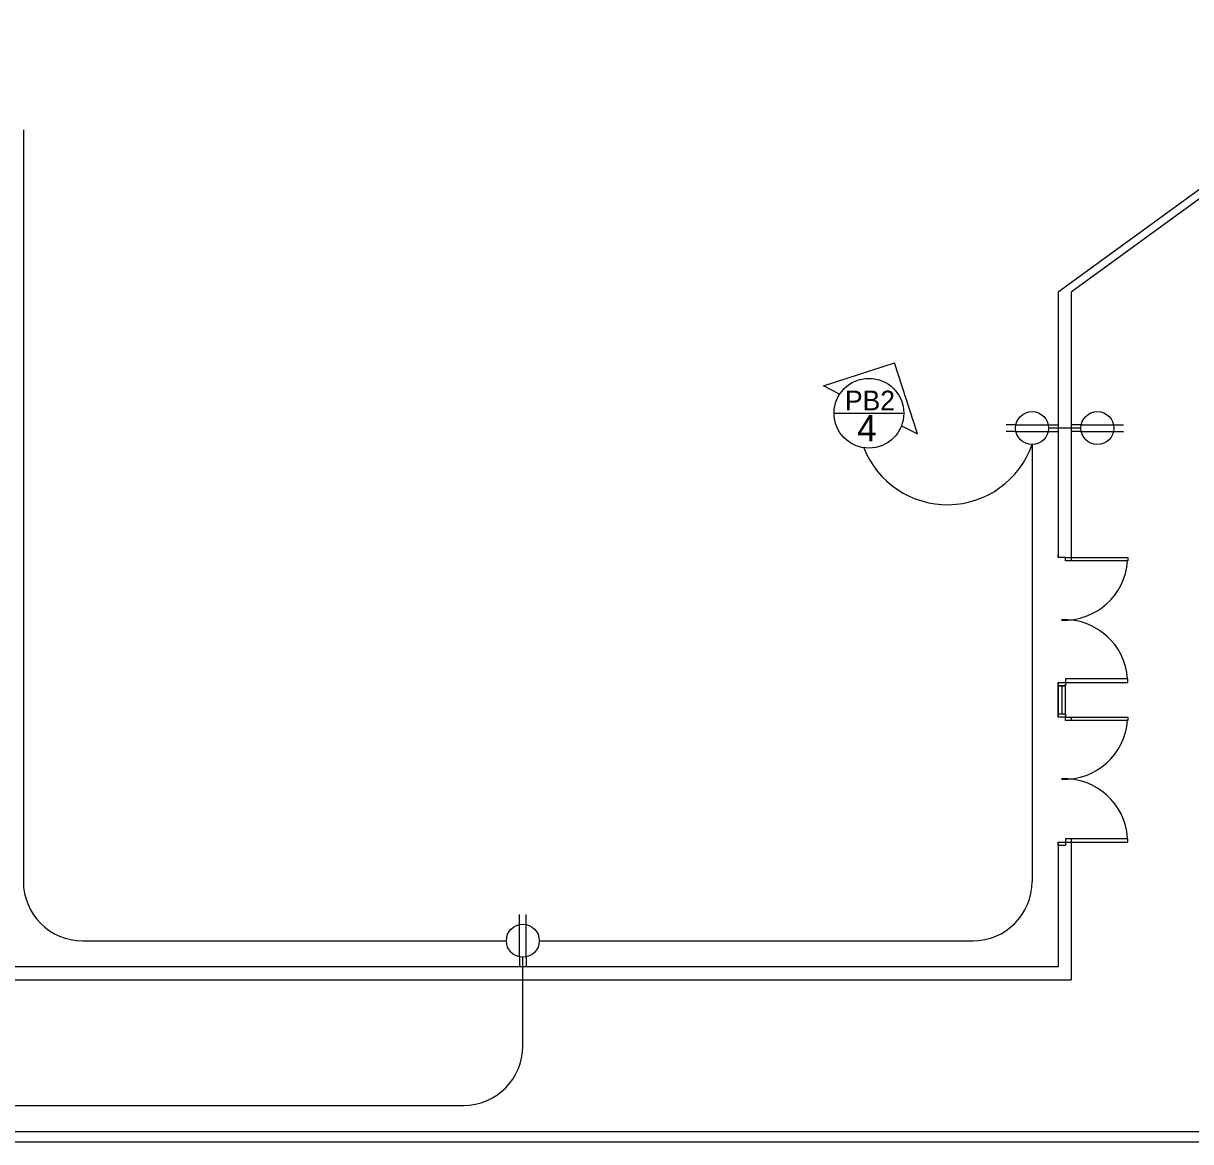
# Model space of a CAD drawing. Header units: inches. Extents: x -2 to 2474, y 1 to 287.
# Drawn here: x 562.62 to 592.37, y 111.25 to 139.76 of the extents above; entities that cross this region are included whole.
import ezdxf

# ---------------------------------------------------------------- set-up
doc = ezdxf.new("R2010")
doc.units = ezdxf.units.IN
doc.header["$MEASUREMENT"] = 0
for name, color, linetype in [('ACU', 6, 'Continuous'), ('NUMBER', 170, 'Continuous'), ('OUTLETS', 4, 'Continuous'), ('PDF_0', 7, 'Continuous'), ('POWER LINE', 1, 'Continuous'), ('TEXT', 82, 'Continuous')]:
    doc.layers.add(name, color=color, linetype=linetype)

msp = doc.modelspace()

# ---------------------------------------------------------------- linework, layer by layer
at = {"lineweight": 5}
for p, q in [((598.40471, 139.7626), (588.9964, 132.90941)), ((598.74072, 139.7626), (589.33241, 132.90941)), ((588.9964, 132.90941), (588.9964, 126.14374)), ((589.33241, 132.90941), (589.33241, 126.05669)), ((588.9964, 126.14374), (588.9964, 126.23079)), ((589.33241, 124.55297), (589.33241, 124.54858)), ((588.9964, 122.06992), (588.9964, 122.95781)), ((588.9964, 122.95781), (588.9964, 122.06992)), ((589.33241, 122.06992), (589.33241, 121.98288)), ((589.33241, 120.49656), (589.33241, 120.49217)), ((588.9964, 118.88399), (588.9964, 118.79694)), ((589.1879, 118.79694), (588.9964, 118.79694)), ((588.9964, 118.79694), (588.9964, 115.70716)), ((589.33241, 118.97104), (589.33241, 115.37115)), ((588.9964, 115.70716), (561.87987, 115.70716)), ((561.54386, 115.37115), (589.33241, 115.37115))]:
    msp.add_line(p, q, dxfattribs=at)
at = {"layer": 'OUTLETS', "lineweight": 5}
for p, q in [((587.91285, 129.52658), (587.66933, 129.52658)), ((587.91285, 129.52658), (588.9964, 129.52658)), ((588.75288, 129.44257), (588.75288, 129.44257)), ((589.57593, 129.52658), (589.33241, 129.52658)), ((589.57593, 129.52658), (590.65948, 129.52658)), ((590.41596, 129.44257), (590.41596, 129.44257)), ((587.92133, 129.35857), (587.66933, 129.35857)), ((587.91285, 129.35857), (588.74439, 129.35857)), ((588.74439, 129.35857), (588.9964, 129.35857)), ((589.58442, 129.35857), (589.33241, 129.35857)), ((589.57593, 129.35857), (590.40747, 129.35857)), ((590.40747, 129.35857), (590.65948, 129.35857)), ((575.27013, 115.95068), (575.27013, 117.03423)), ((575.43814, 116.78222), (575.43814, 117.03423)), ((575.35413, 116.79071), (575.35413, 116.79071)), ((575.43814, 115.95068), (575.43814, 116.78222)), ((575.27013, 115.95068), (575.27013, 115.70716)), ((575.43814, 115.95917), (575.43814, 115.70716))]:
    msp.add_line(p, q, dxfattribs=at)
for centre in [(588.33286, 129.44257), (589.99595, 129.44257), (575.35413, 116.37069)]:
    msp.add_circle(centre, 0.42001, dxfattribs=at)
at = {"layer": 'PDF_0', "lineweight": 5}
for points in [[(589.1879, 126.14374), (589.08345, 126.14374), (588.9964, 126.14374), (588.9964, 126.23079)], [(588.9964, 122.12215), (588.9964, 122.90558)], [(588.9964, 122.87076), (589.1879, 122.87076)], [(589.10086, 122.15697), (589.10086, 122.87076)], [(589.1879, 122.12215), (589.1879, 122.90558)], [(588.9964, 122.15697), (589.1879, 122.15697)], [(561.47586, 111.50702), (573.79603, 111.50702)], [(573.79603, 111.50702), (583.01138, 111.50702)], [(583.01138, 111.50702), (603.44488, 111.50702)], [(559.12558, 111.24588), (583.01138, 111.24588)], [(583.01138, 111.24588), (601.56989, 111.24588)]]:
    msp.add_lwpolyline(points, dxfattribs=at)
for points in [[(589.1879, 126.05669), (589.1879, 126.14374), (590.77216, 126.14374), (590.77216, 126.05669)], [(589.1879, 122.95781), (589.1879, 122.87076), (589.08345, 122.87076), (588.9964, 122.87076), (588.9964, 122.95781)], [(589.1879, 123.04485), (589.1879, 122.95781), (590.77216, 122.95781), (590.77216, 123.04485)], [(589.1879, 122.15697), (589.1879, 122.06992), (589.08345, 122.06992), (588.9964, 122.06992), (588.9964, 122.15697)], [(589.1879, 121.98288), (589.1879, 122.06992), (590.77216, 122.06992), (590.77216, 121.98288)], [(589.1879, 118.88399), (589.1879, 118.79694), (589.08345, 118.79694), (588.9964, 118.79694), (588.9964, 118.88399)], [(589.1879, 118.97104), (589.1879, 118.88399), (590.77216, 118.88399), (590.77216, 118.97104)]]:
    msp.add_lwpolyline(points, close=True, dxfattribs=at)
for centre, radius, start, end in [((589.14438, 126.16986), 1.62779, 267.82471, 355.907325), ((589.14439, 122.93169), 1.62778, 4.108719, 92.186533), ((589.14438, 122.11345), 1.62779, 267.82471, 355.907325), ((589.14439, 118.87528), 1.62778, 4.108719, 92.186533)]:
    msp.add_arc(centre, radius, start, end, dxfattribs=at)
at = {"layer": 'POWER LINE', "lineweight": 5}
for p, q in [((562.62487, 137.04703), (562.62487, 117.8785)), ((583.02009, 130.51784), (584.82895, 131.10175)), ((585.41285, 129.29289), (584.82895, 131.10175)), ((583.42493, 130.31059), (583.02009, 130.51784)), ((583.30745, 129.82085), (584.17464, 129.82085)), ((584.17464, 129.82085), (585.04182, 129.82085)), ((585.00801, 129.50014), (585.41285, 129.29289)), ((589.57593, 129.44257), (588.75288, 129.44257)), ((588.33286, 129.02256), (588.33286, 117.8785)), ((564.13692, 116.36645), (574.93414, 116.36645)), ((575.77413, 116.36645), (586.82081, 116.36645)), ((575.35413, 113.6826), (575.35413, 115.95068)), ((552.49182, 112.17055), (573.84208, 112.17055))]:
    msp.add_line(p, q, dxfattribs=at)
msp.add_circle((584.17464, 129.82085), 0.88923, dxfattribs=at)
for centre, start, end in [((564.13692, 117.8785), 180, 270), ((586.82081, 117.8785), 270, 0), ((573.84208, 113.6826), 270, 0)]:
    msp.add_arc(centre, 1.51205, start, end, dxfattribs=at)
at = {"layer": 'TEXT', "lineweight": 5}
msp.add_arc((586.17169, 129.77781), 2.28934, 201.41817, 340.737484, dxfattribs=at)

# ---------------------------------------------------------------- texts
at = {"layer": 'ACU', "lineweight": 5, "insert": (583.56404, 130.398), "char_height": 0.504017, "attachment_point": 1}
msp.add_mtext_dynamic_manual_height_columns('{\\C3;PB2}', width=1.1760392, gutter_width=21.0007, heights=[0], dxfattribs=at)
at = {"layer": 'NUMBER', "lineweight": 5, "insert": (583.8762, 129.77545), "char_height": 0.67202, "attachment_point": 1}
msp.add_mtext('4', dxfattribs=at)

doc.saveas('drawing.dxf')
